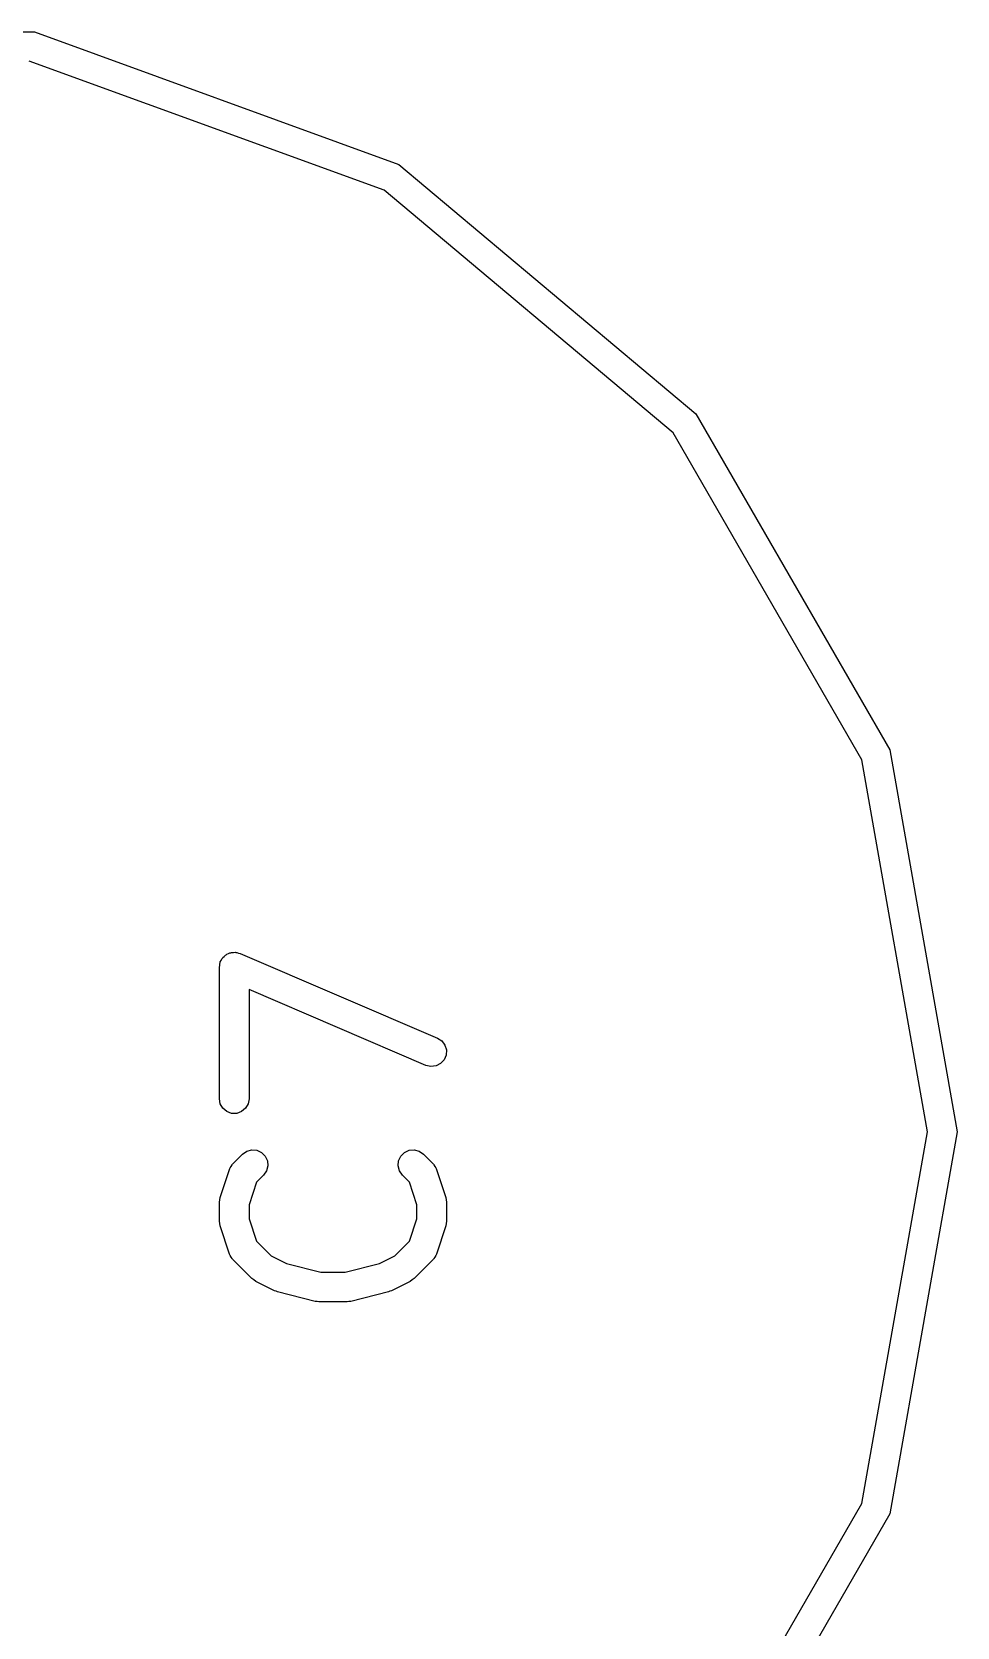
# Model space of a CAD drawing. Extents: x 0.2 to 51.4, y -0.6 to 33.
# Drawn here: x 25.37 to 30.05, y 20.39 to 28.47 of the extents above; entities that cross this region are included whole.
import ezdxf

# ---------------------------------------------------------------- set-up
doc = ezdxf.new("R2010")
doc.units = 0
doc.header["$MEASUREMENT"] = 0
doc.layers.add('BLACK', color=7, linetype='CONTINUOUS')

msp = doc.modelspace()

# ---------------------------------------------------------------- linework, layer by layer
at = {"layer": 'Black'}
for p, q in [((23.4186, 28.4656), (25.3814, 28.4656)), ((25.3814, 28.4656), (27.2257, 27.7943)), ((27.1507, 27.6644), (25.3553, 28.3179)), ((27.2257, 27.7943), (28.7293, 26.5327)), ((28.6144, 26.4363), (27.1507, 27.6644)), ((28.7293, 26.5327), (29.7106, 24.8329)), ((29.5697, 24.7816), (28.6144, 26.4363)), ((29.7106, 24.8329), (30.0514, 22.9)), ((29.9014, 22.9), (29.5697, 24.7816)), ((26.3174, 23.7333), (26.3189, 23.7418)), ((26.3174, 23.0667), (26.3174, 23.7333)), ((26.3189, 23.7418), (26.3194, 23.7505)), ((26.3194, 23.7505), (26.3211, 23.7546)), ((26.3211, 23.7546), (26.3219, 23.759)), ((26.3219, 23.759), (26.3262, 23.7665)), ((26.3262, 23.7665), (26.3296, 23.7744)), ((26.3296, 23.7744), (26.3327, 23.7777)), ((26.3327, 23.7777), (26.3349, 23.7815)), ((26.3349, 23.7815), (26.3415, 23.7871)), ((26.3415, 23.7871), (26.3475, 23.7934)), ((26.3475, 23.7934), (26.3515, 23.7954)), ((26.3515, 23.7954), (26.3549, 23.7983)), ((26.3549, 23.7983), (26.363, 23.8012)), ((26.363, 23.8012), (26.3707, 23.8051)), ((26.3707, 23.8051), (26.3751, 23.8057)), ((26.3751, 23.8057), (26.3794, 23.8072)), ((26.3794, 23.8072), (26.388, 23.8072)), ((26.388, 23.8072), (26.3966, 23.8082)), ((26.3966, 23.8082), (26.4009, 23.8072)), ((26.4009, 23.8072), (26.4054, 23.8072)), ((26.4054, 23.8072), (26.4135, 23.8042)), ((26.4135, 23.8042), (26.4219, 23.8023)), ((26.4219, 23.8023), (27.4219, 23.3737)), ((27.3628, 23.2358), (26.4674, 23.6196)), ((26.4674, 23.6196), (26.4674, 23.0667)), ((27.4219, 23.3737), (27.4437, 23.3594)), ((27.4437, 23.3594), (27.4593, 23.3386)), ((27.4593, 23.3386), (27.4669, 23.3136)), ((27.4551, 23.2637), (27.4373, 23.2447)), ((27.4654, 23.2876), (27.4551, 23.2637)), ((27.4669, 23.3136), (27.4654, 23.2876)), ((27.3882, 23.2299), (27.3628, 23.2358)), ((27.4141, 23.233), (27.3882, 23.2299)), ((27.4373, 23.2447), (27.4141, 23.233)), ((26.3219, 23.041), (26.3174, 23.0667)), ((26.3349, 23.0185), (26.3219, 23.041)), ((26.3549, 23.0017), (26.3349, 23.0185)), ((26.4498, 23.0185), (26.4299, 23.0017)), ((26.4629, 23.041), (26.4498, 23.0185)), ((26.4674, 23.0667), (26.4629, 23.041)), ((26.3794, 22.9928), (26.3549, 23.0017)), ((26.4054, 22.9928), (26.3794, 22.9928)), ((26.4299, 23.0017), (26.4054, 22.9928)), ((29.5697, 21.0184), (29.9014, 22.9)), ((30.0514, 22.9), (29.9014, 22.0493)), ((26.387, 22.7387), (26.4346, 22.7864)), ((26.4346, 22.7864), (26.4559, 22.8013)), ((26.4559, 22.8013), (26.4811, 22.808)), ((26.4811, 22.808), (26.507, 22.8058)), ((26.507, 22.8058), (26.5306, 22.7948)), ((26.5306, 22.7948), (26.5491, 22.7764)), ((26.5491, 22.7764), (26.5601, 22.7527)), ((27.2247, 22.7527), (27.2357, 22.7764)), ((27.2357, 22.7764), (27.2541, 22.7948)), ((27.2541, 22.7948), (27.2777, 22.8058)), ((27.2777, 22.8058), (27.3037, 22.808)), ((27.3037, 22.808), (27.3288, 22.8013)), ((27.3288, 22.8013), (27.3502, 22.7864)), ((27.3502, 22.7864), (27.3978, 22.7387)), ((26.3212, 22.5666), (26.3688, 22.7094)), ((26.3688, 22.7094), (26.3709, 22.7132)), ((26.3709, 22.7132), (26.372, 22.7174)), ((26.372, 22.7174), (26.3771, 22.7246)), ((26.3771, 22.7246), (26.3813, 22.7323)), ((26.3813, 22.7323), (26.3845, 22.7352)), ((26.3845, 22.7352), (26.387, 22.7387)), ((26.5556, 22.7016), (26.5407, 22.6803)), ((26.5623, 22.7268), (26.5556, 22.7016)), ((26.5601, 22.7527), (26.5623, 22.7268)), ((27.2224, 22.7268), (27.2247, 22.7527)), ((27.2292, 22.7016), (27.2224, 22.7268)), ((27.2441, 22.6803), (27.2292, 22.7016)), ((27.3978, 22.7387), (27.4003, 22.7352)), ((27.4003, 22.7352), (27.4035, 22.7323)), ((27.4035, 22.7323), (27.4077, 22.7246)), ((27.4077, 22.7246), (27.4127, 22.7174)), ((27.4127, 22.7174), (27.4139, 22.7132)), ((27.4139, 22.7132), (27.4159, 22.7094)), ((27.4159, 22.7094), (27.4635, 22.5666)), ((26.5056, 22.6452), (26.4674, 22.5307)), ((26.5407, 22.6803), (26.5056, 22.6452)), ((27.2792, 22.6452), (27.2441, 22.6803)), ((27.3174, 22.5307), (27.2792, 22.6452)), ((26.3174, 22.5429), (26.3195, 22.5547)), ((26.3174, 22.4476), (26.3174, 22.5429)), ((26.3195, 22.5547), (26.3212, 22.5666)), ((26.4674, 22.5307), (26.4674, 22.4598)), ((27.3174, 22.4598), (27.3174, 22.5307)), ((27.4635, 22.5666), (27.4653, 22.5547)), ((27.4653, 22.5547), (27.4674, 22.5429)), ((27.4674, 22.5429), (27.4674, 22.4476)), ((26.3195, 22.4358), (26.3174, 22.4476)), ((26.4674, 22.4598), (26.5056, 22.3453)), ((27.2792, 22.3453), (27.3174, 22.4598)), ((27.4674, 22.4476), (27.4653, 22.4358)), ((26.3212, 22.4239), (26.3195, 22.4358)), ((26.3688, 22.281), (26.3212, 22.4239)), ((27.4635, 22.4239), (27.4159, 22.281)), ((27.4653, 22.4358), (27.4635, 22.4239)), ((26.3709, 22.2772), (26.3688, 22.281)), ((26.5056, 22.3453), (26.5797, 22.2712)), ((27.2051, 22.2712), (27.2792, 22.3453)), ((27.4159, 22.281), (27.4139, 22.2772)), ((26.372, 22.2731), (26.3709, 22.2772)), ((26.3771, 22.2659), (26.372, 22.2731)), ((26.3813, 22.2581), (26.3771, 22.2659)), ((26.3845, 22.2553), (26.3813, 22.2581)), ((26.387, 22.2517), (26.3845, 22.2553)), ((26.4822, 22.1565), (26.387, 22.2517)), ((26.5797, 22.2712), (26.6567, 22.2327)), ((26.6567, 22.2327), (26.8302, 22.1893)), ((26.9546, 22.1893), (27.1281, 22.2327)), ((27.1281, 22.2327), (27.2051, 22.2712)), ((27.3978, 22.2517), (27.3026, 22.1565)), ((27.4003, 22.2553), (27.3978, 22.2517)), ((27.4035, 22.2581), (27.4003, 22.2553)), ((27.4077, 22.2659), (27.4035, 22.2581)), ((27.4127, 22.2731), (27.4077, 22.2659)), ((27.4139, 22.2772), (27.4127, 22.2731)), ((26.492, 22.1496), (26.4822, 22.1565)), ((26.5017, 22.1424), (26.492, 22.1496)), ((26.5969, 22.0948), (26.5017, 22.1424)), ((26.8302, 22.1893), (26.9546, 22.1893)), ((27.2831, 22.1424), (27.1878, 22.0948)), ((27.2927, 22.1496), (27.2831, 22.1424)), ((27.3026, 22.1565), (27.2927, 22.1496)), ((26.6048, 22.0925), (26.5969, 22.0948)), ((26.6123, 22.0891), (26.6048, 22.0925)), ((26.8028, 22.0415), (26.6123, 22.0891)), ((26.8119, 22.0409), (26.8028, 22.0415)), ((26.821, 22.0393), (26.8119, 22.0409)), ((26.9638, 22.0393), (26.821, 22.0393)), ((26.9728, 22.0409), (26.9638, 22.0393)), ((26.982, 22.0415), (26.9728, 22.0409)), ((27.1725, 22.0891), (26.982, 22.0415)), ((27.18, 22.0925), (27.1725, 22.0891)), ((27.1878, 22.0948), (27.18, 22.0925)), ((29.9014, 22.0493), (29.7106, 20.9671)), ((28.9321, 19.9142), (29.5697, 21.0184)), ((29.7106, 20.9671), (28.7906, 19.3735))]:
    msp.add_line(p, q, dxfattribs=at)

doc.saveas('drawing.dxf')
